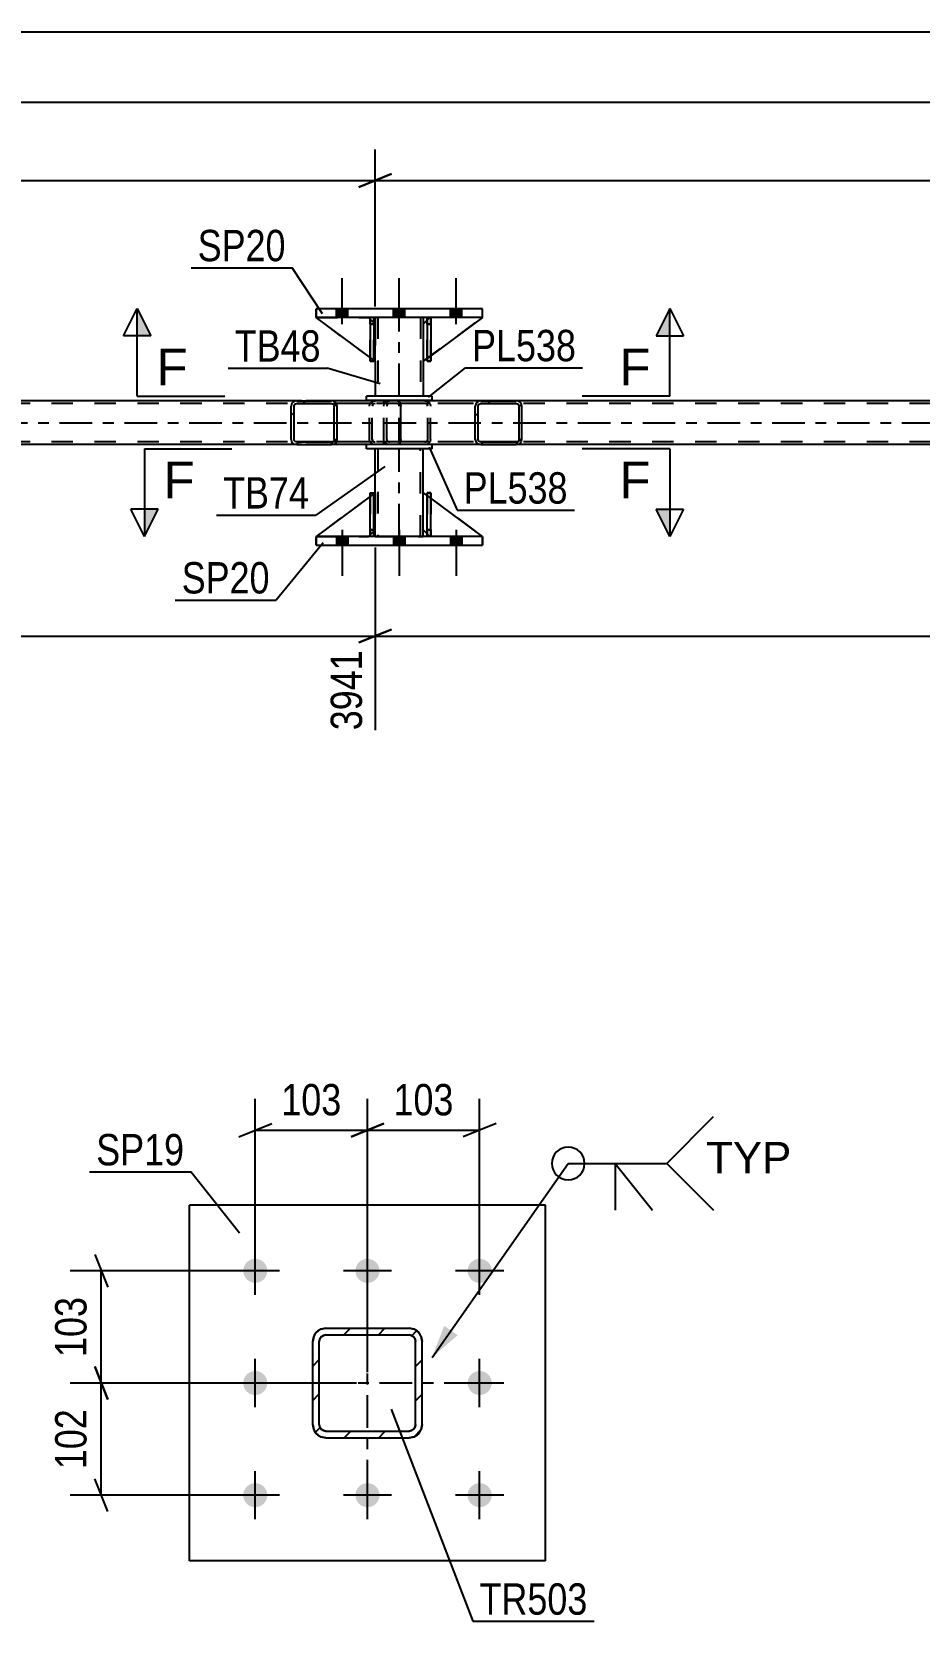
# Model space of a CAD drawing. Header units: millimetres. Extents: x -121 to 720, y -428 to 166.
# Drawn here: x 38.3 to 119.4, y -314.4 to -169.1 of the extents above; entities that cross this region are included whole.
import ezdxf

# ---------------------------------------------------------------- set-up
doc = ezdxf.new("R2010")
doc.units = ezdxf.units.MM
doc.linetypes.add('DXK_LINE_DOT2', pattern=[3.9198, 1.9599, -1.9599])
doc.linetypes.add('DXK_LINE_DOT3', pattern=[5.9187, 2.979, -0.9799, 0.9799, -0.9799])
doc.styles.add('Arial', font='ARIAL.TTF', dxfattribs={"height": 0.2})
doc.styles.add('Arial Narrow', font='ARIALN.TTF', dxfattribs={"height": 0.2})

# ---------------------------------------------------------------- blocks, each defined once
blk = doc.blocks.new('Part-318895430-5704 - 5565')
at = {"color": 7, "linetype": 'DXK_LINE_DOT2'}
for p, q in [((74.69, -195.24), (74.09, -195.84)), ((74.09, -199.24), (79.49, -195.24)), ((74.09, -195.84), (74.09, -199.24)), ((79.49, -195.24), (74.69, -195.24))]:
    blk.add_line(p, q, dxfattribs=at)
blk = doc.blocks.new('Part-318895430-5707 - 5565')
at = {"color": 2, "linetype": 'Continuous'}
for p, q in [((74.45, -215.26), (74.45, -211.26)), ((74.45, -211.26), (74.77, -211.26)), ((74.77, -215.26), (74.77, -211.26)), ((74.45, -215.26), (74.45, -215.26)), ((74.77, -215.26), (74.45, -215.26))]:
    blk.add_line(p, q, dxfattribs=at)
at = {"color": 7, "linetype": 'DXK_LINE_DOT2'}
for p, q in [((74.45, -211.26), (74.45, -214.66)), ((74.77, -214.66), (74.77, -211.26)), ((74.45, -214.66), (74.45, -215.26)), ((74.45, -214.66), (74.77, -214.66)), ((74.77, -215.26), (74.77, -214.66)), ((74.77, -215.26), (74.77, -215.26))]:
    blk.add_line(p, q, dxfattribs=at)
blk = doc.blocks.new('Part-318895430-5708 - 5565')
at = {"color": 2, "linetype": 'Continuous'}
for p, q in [((69.25, -215.26), (69.25, -211.26)), ((69.25, -211.26), (69.57, -211.26)), ((69.57, -215.26), (69.57, -211.26)), ((69.25, -215.26), (69.25, -215.26)), ((69.57, -215.26), (69.25, -215.26))]:
    blk.add_line(p, q, dxfattribs=at)
at = {"color": 7, "linetype": 'DXK_LINE_DOT2'}
for p, q in [((69.25, -211.26), (69.25, -214.66)), ((69.57, -214.66), (69.57, -211.26)), ((69.25, -214.66), (69.25, -215.26)), ((69.25, -214.66), (69.57, -214.66)), ((69.57, -215.26), (69.57, -214.66)), ((69.57, -215.26), (69.57, -215.26))]:
    blk.add_line(p, q, dxfattribs=at)
blk = doc.blocks.new('Part-318895430-5709 - 5565')
at = {"color": 2, "linetype": 'Continuous'}
for p, q in [((69.25, -211.59), (64.29, -215.26)), ((69.69, -211.26), (69.57, -211.35)), ((69.69, -214.66), (69.69, -211.26)), ((69.69, -214.66), (69.57, -214.79)), ((69.69, -214.66), (69.69, -214.66)), ((69.25, -215.11), (69.09, -215.26))]:
    blk.add_line(p, q, dxfattribs=at)
at = {"color": 7, "linetype": 'DXK_LINE_DOT2'}
for p, q in [((69.57, -211.35), (69.25, -211.59)), ((69.69, -214.66), (69.69, -211.26)), ((69.69, -214.66), (69.09, -215.26)), ((69.57, -214.79), (69.25, -215.11)), ((64.29, -215.26), (69.09, -215.26))]:
    blk.add_line(p, q, dxfattribs=at)
blk = doc.blocks.new('Part-318895430-5645 - 5565')
at = {"color": 7, "linetype": 'DXK_LINE_DOT2'}
for p, q in [((74.45, -195.84), (74.45, -195.24)), ((74.45, -195.24), (74.45, -195.24)), ((74.45, -195.24), (74.45, -199.24)), ((74.77, -195.24), (74.45, -195.24)), ((74.45, -199.24), (74.45, -195.84)), ((74.45, -195.84), (74.77, -195.84)), ((74.77, -195.84), (74.77, -195.24)), ((74.77, -199.24), (74.77, -195.24)), ((74.77, -195.84), (74.77, -199.24)), ((74.45, -199.24), (74.77, -199.24))]:
    blk.add_line(p, q, dxfattribs=at)
blk = doc.blocks.new('Part-318895430-5714 - 5565')
at = {"linetype": 'Continuous'}
h = blk.add_hatch(dxfattribs=at)
h.set_pattern_fill('', scale=0.7, style=0, pattern_type=0)
h.set_pattern_definition([(45, (83.0594, -203.1576), (-1.57154, 1.57154), [])])
h.paths.add_polyline_path([(83.1, -203.34), (83.06, -203.16), (82.95, -203), (82.78, -202.9), (82.59, -202.86), (79.35, -202.86), (79.16, -202.9), (78.99, -203), (78.88, -203.16), (78.84, -203.34), (78.84, -206.38), (78.88, -206.57), (78.99, -206.72), (79.16, -206.82), (79.35, -206.86), (82.59, -206.86), (82.78, -206.82), (82.95, -206.72), (83.06, -206.57), (83.1, -206.38)])
h.paths.add_polyline_path([(82.82, -206.47), (82.77, -206.55), (82.69, -206.6), (82.59, -206.62), (79.35, -206.62), (79.25, -206.6), (79.17, -206.55), (79.12, -206.47), (79.1, -206.38), (79.1, -203.34), (79.12, -203.25), (79.17, -203.17), (79.25, -203.12), (79.35, -203.1), (82.59, -203.1), (82.69, -203.12), (82.77, -203.17), (82.82, -203.25), (82.84, -203.34), (82.84, -206.38)])
at = {"color": 7, "linetype": 'DXK_LINE_DOT2'}
for p, q in [((70.49, -203.34), (70.53, -203.16)), ((70.77, -203.25), (70.75, -203.34)), ((70.82, -203.17), (70.77, -203.25)), ((70.81, -202.9), (71, -202.86)), ((70.91, -203.12), (70.82, -203.17)), ((71, -203.1), (70.91, -203.12)), ((71.77, -202.86), (71, -202.86)), ((82.59, -203.1), (71, -203.1)), ((74.24, -202.86), (74.43, -202.9)), ((74.34, -203.12), (74.24, -203.1)), ((74.42, -203.17), (74.34, -203.12)), ((74.47, -203.25), (74.42, -203.17)), ((74.49, -203.34), (74.47, -203.25)), ((74.71, -203.16), (74.75, -203.34)), ((82.59, -202.86), (79.35, -202.86)), ((70.49, -206.38), (70.49, -203.34)), ((70.75, -206.38), (70.75, -203.34)), ((74.49, -206.38), (74.49, -203.34)), ((74.75, -206.38), (74.75, -203.34)), ((70.53, -206.57), (70.49, -206.38)), ((70.75, -206.38), (70.77, -206.47)), ((70.77, -206.47), (70.82, -206.55)), ((71, -206.86), (70.81, -206.82)), ((70.82, -206.55), (70.91, -206.6)), ((70.91, -206.6), (71, -206.62)), ((82.59, -206.62), (71, -206.62)), ((71.77, -206.86), (71, -206.86)), ((74.24, -206.62), (74.34, -206.6)), ((74.43, -206.82), (74.24, -206.86)), ((74.34, -206.6), (74.42, -206.55)), ((74.42, -206.55), (74.47, -206.47)), ((74.47, -206.47), (74.49, -206.38)), ((74.75, -206.38), (74.71, -206.57)), ((79.35, -206.86), (82.59, -206.86))]:
    blk.add_line(p, q, dxfattribs=at)
at = {"color": 2, "linetype": 'Continuous'}
for p, q in [((79.35, -202.86), (71.77, -202.86)), ((78.88, -203.16), (78.84, -203.34)), ((79.1, -203.34), (79.12, -203.25)), ((79.12, -203.25), (79.17, -203.17)), ((79.35, -202.86), (79.16, -202.9)), ((79.17, -203.17), (79.25, -203.12)), ((79.25, -203.12), (79.35, -203.1)), ((79.35, -202.86), (82.59, -202.86)), ((79.35, -203.1), (82.59, -203.1)), ((82.78, -202.9), (82.59, -202.86)), ((82.59, -203.1), (82.69, -203.12)), ((82.69, -203.12), (82.77, -203.17)), ((82.77, -203.17), (82.82, -203.25)), ((82.82, -203.25), (82.84, -203.34)), ((83.1, -203.34), (83.06, -203.16)), ((78.84, -206.38), (78.84, -203.34)), ((79.1, -206.38), (79.1, -203.34)), ((82.84, -206.38), (82.84, -203.34)), ((83.1, -206.38), (83.1, -203.34)), ((79.35, -206.86), (71.77, -206.86)), ((78.84, -206.38), (78.88, -206.57)), ((79.12, -206.47), (79.1, -206.38)), ((79.17, -206.55), (79.12, -206.47)), ((79.16, -206.82), (79.35, -206.86)), ((79.25, -206.6), (79.17, -206.55)), ((79.35, -206.62), (79.25, -206.6)), ((79.35, -206.62), (82.59, -206.62)), ((79.35, -206.86), (82.59, -206.86)), ((82.69, -206.6), (82.59, -206.62)), ((82.59, -206.86), (82.78, -206.82)), ((82.77, -206.55), (82.69, -206.6)), ((82.82, -206.47), (82.77, -206.55)), ((82.84, -206.38), (82.82, -206.47)), ((83.06, -206.57), (83.1, -206.38))]:
    blk.add_line(p, q, dxfattribs=at)
at = {"color": 7, "linetype": 'DXK_LINE_DOT2'}
for centre, start, end in [((70.98, -203.36), 110.7583, 155.68), ((74.26, -203.36), 24.32, 69.2417), ((70.98, -206.36), 204.32, 249.2417), ((74.26, -206.36), 290.7583, 335.68)]:
    blk.add_arc(centre, 0.496, start, end, dxfattribs=at)
at = {"color": 2, "linetype": 'Continuous'}
for centre, start, end in [((79.33, -203.36), 110.7583, 155.68), ((82.61, -203.36), 24.32, 69.2417), ((79.33, -206.36), 204.32, 249.2417), ((82.61, -206.36), 290.7583, 335.68)]:
    blk.add_arc(centre, 0.496, start, end, dxfattribs=at)
blk = doc.blocks.new('Part-318895430-5655 - 5565')
at = {"color": 2, "linetype": 'Continuous'}
for p, q in [((69.69, -211.26), (69.69, -207.26)), ((74.09, -211.26), (74.09, -207.26)), ((69.69, -215.26), (69.69, -214.66)), ((74.09, -215.26), (74.09, -214.66))]:
    blk.add_line(p, q, dxfattribs=at)
at = {"color": 7, "linetype": 'DXK_LINE_DOT2'}
for p, q in [((74.09, -207.26), (69.69, -207.26)), ((69.93, -207.26), (69.93, -215.26)), ((73.85, -215.26), (73.85, -207.26)), ((69.69, -214.66), (69.69, -211.26)), ((74.09, -214.66), (74.09, -211.26)), ((69.69, -215.26), (74.09, -215.26))]:
    blk.add_line(p, q, dxfattribs=at)
at = {"color": 7, "linetype": 'DXK_LINE_DOT3'}
blk.add_line((71.89, -215.26), (71.89, -207.26), dxfattribs=at)
blk = doc.blocks.new('Part-318895430-5724 - 5565')
at = {"color": 2, "linetype": 'Continuous'}
for p, q in [((69.25, -198.91), (64.29, -195.24)), ((69.25, -195.39), (69.09, -195.24)), ((69.69, -195.84), (69.57, -195.71)), ((69.69, -195.84), (69.69, -195.84)), ((69.69, -199.24), (69.69, -195.84)), ((69.57, -199.15), (69.69, -199.24)), ((69.69, -199.24), (69.69, -199.24))]:
    blk.add_line(p, q, dxfattribs=at)
at = {"color": 7, "linetype": 'DXK_LINE_DOT2'}
for p, q in [((69.09, -195.24), (64.29, -195.24)), ((69.09, -195.24), (69.69, -195.84)), ((69.57, -195.71), (69.25, -195.39)), ((69.69, -195.84), (69.69, -199.24)), ((69.57, -199.15), (69.25, -198.91))]:
    blk.add_line(p, q, dxfattribs=at)
blk = doc.blocks.new('Part-318895430-5660 - 5565')
at = {"color": 2, "linetype": 'Continuous'}
for p, q in [((68.89, -207.26), (68.89, -206.86)), ((74.89, -207.26), (68.89, -207.26)), ((74.89, -207.26), (74.89, -206.86))]:
    blk.add_line(p, q, dxfattribs=at)
at = {"color": 7, "linetype": 'DXK_LINE_DOT2'}
blk.add_line((74.89, -206.86), (68.89, -206.86), dxfattribs=at)
blk = doc.blocks.new('Part-318895430-5725 - 5565')
at = {"color": 7, "linetype": 'DXK_LINE_DOT2'}
for p, q in [((69.69, -199.24), (64.29, -195.24)), ((64.29, -195.24), (69.09, -195.24)), ((69.09, -195.24), (69.69, -195.84)), ((69.69, -195.84), (69.09, -195.24)), ((69.69, -195.84), (69.69, -199.24)), ((69.69, -195.84), (69.69, -195.84)), ((69.69, -195.84), (69.69, -199.24))]:
    blk.add_line(p, q, dxfattribs=at)
blk = doc.blocks.new('Part-318895430-5665 - 5565')
at = {"color": 2, "linetype": 'Continuous'}
for p, q in [((74.89, -202.44), (68.89, -202.44)), ((68.89, -202.84), (68.89, -202.44)), ((74.89, -202.84), (68.89, -202.84)), ((74.89, -202.84), (74.89, -202.44))]:
    blk.add_line(p, q, dxfattribs=at)
blk = doc.blocks.new('Part-318895430-5670 - 5565')
at = {"color": 2, "linetype": 'Continuous'}
for p, q in [((69.69, -195.24), (69.69, -195.84)), ((74.09, -195.24), (74.09, -195.84)), ((69.69, -199.24), (69.69, -202.44)), ((74.09, -199.24), (74.09, -202.44))]:
    blk.add_line(p, q, dxfattribs=at)
at = {"color": 7, "linetype": 'DXK_LINE_DOT2'}
for p, q in [((74.09, -195.24), (69.69, -195.24)), ((69.69, -195.84), (69.69, -199.24)), ((69.93, -195.24), (69.93, -202.44)), ((73.85, -195.24), (73.85, -202.44)), ((74.09, -195.84), (74.09, -199.24)), ((74.09, -202.44), (69.69, -202.44))]:
    blk.add_line(p, q, dxfattribs=at)
at = {"color": 7, "linetype": 'DXK_LINE_DOT3'}
blk.add_line((71.89, -202.44), (71.89, -195.24), dxfattribs=at)
blk = doc.blocks.new('Part-318895430-5675 - 5565')
at = {"color": 2, "linetype": 'Continuous'}
for p, q in [((79.49, -194.44), (64.29, -194.44)), ((64.29, -195.24), (64.29, -194.44)), ((79.49, -195.24), (79.49, -194.44)), ((79.49, -195.24), (64.29, -195.24))]:
    blk.add_line(p, q, dxfattribs=at)
at = {"color": 7, "linetype": 'DXK_LINE_DOT2'}
for p, q in [((64.29, -194.44), (64.29, -195.24)), ((79.49, -195.24), (79.49, -194.44))]:
    blk.add_line(p, q, dxfattribs=at)
blk = doc.blocks.new('Part-318895430-5686 - 5565')
at = {"color": 7, "linetype": 'DXK_LINE_DOT2'}
for p, q in [((69.69, -211.26), (64.29, -215.26)), ((69.69, -214.66), (69.69, -211.26)), ((69.69, -211.26), (69.69, -214.66)), ((69.09, -215.26), (69.69, -214.66)), ((69.69, -214.66), (69.09, -215.26)), ((69.69, -214.66), (69.69, -214.66)), ((64.29, -215.26), (69.09, -215.26))]:
    blk.add_line(p, q, dxfattribs=at)
blk = doc.blocks.new('Part-318895430-5687 - 5565')
at = {"color": 2, "linetype": 'Continuous'}
for p, q in [((74.09, -214.66), (74.09, -211.26)), ((74.45, -211.52), (74.09, -211.26)), ((79.49, -215.26), (74.77, -211.76)), ((74.45, -215.02), (74.09, -214.66))]:
    blk.add_line(p, q, dxfattribs=at)
at = {"color": 7, "linetype": 'DXK_LINE_DOT2'}
for p, q in [((74.77, -211.76), (74.45, -211.52)), ((74.69, -215.26), (74.45, -215.02)), ((79.49, -215.26), (74.69, -215.26)), ((79.49, -215.26), (79.49, -215.26)), ((79.49, -215.26), (79.49, -215.26))]:
    blk.add_line(p, q, dxfattribs=at)
blk = doc.blocks.new('Part-318895430-5688 - 5565')
at = {"color": 7, "linetype": 'DXK_LINE_DOT2'}
for p, q in [((74.09, -214.66), (74.09, -211.26)), ((74.09, -211.26), (79.49, -215.26)), ((74.69, -215.26), (74.09, -214.66)), ((79.49, -215.26), (74.69, -215.26))]:
    blk.add_line(p, q, dxfattribs=at)
blk = doc.blocks.new('Part-318895430-5693 - 5565')
at = {"color": 2, "linetype": 'Continuous'}
for p, q in [((64.29, -216.06), (64.29, -215.26)), ((79.49, -215.26), (64.29, -215.26)), ((64.29, -216.06), (79.49, -216.06)), ((79.49, -216.06), (79.49, -215.26))]:
    blk.add_line(p, q, dxfattribs=at)
at = {"color": 7, "linetype": 'DXK_LINE_DOT2'}
for p, q in [((64.29, -215.26), (64.29, -216.06)), ((79.49, -215.26), (79.49, -216.06))]:
    blk.add_line(p, q, dxfattribs=at)
blk = doc.blocks.new('Part-318895430-5705 - 5565')
at = {"color": 7, "linetype": 'DXK_LINE_DOT2'}
for p, q in [((74.77, -211.26), (74.45, -211.26)), ((74.45, -214.66), (74.45, -211.26)), ((74.45, -211.26), (74.45, -215.26)), ((74.77, -211.26), (74.77, -214.66)), ((74.77, -215.26), (74.77, -211.26)), ((74.77, -214.66), (74.45, -214.66)), ((74.45, -215.26), (74.45, -214.66)), ((74.77, -214.66), (74.77, -215.26)), ((74.77, -215.26), (74.45, -215.26)), ((74.77, -215.26), (74.77, -215.26))]:
    blk.add_line(p, q, dxfattribs=at)
blk = doc.blocks.new('Part-318895430-5706 - 5565')
at = {"color": 7, "linetype": 'DXK_LINE_DOT2'}
for p, q in [((69.25, -211.26), (69.57, -211.26)), ((69.25, -214.66), (69.25, -211.26)), ((69.25, -211.26), (69.25, -215.26)), ((69.57, -211.26), (69.57, -214.66)), ((69.57, -215.26), (69.57, -211.36)), ((69.57, -214.66), (69.25, -214.66)), ((69.25, -215.26), (69.25, -214.66)), ((69.57, -214.66), (69.57, -215.26)), ((69.57, -215.26), (69.25, -215.26)), ((69.57, -215.26), (69.57, -215.26))]:
    blk.add_line(p, q, dxfattribs=at)
blk = doc.blocks.new('Part-318895430-5716 - 5565')
at = {"linetype": 'Continuous'}
h = blk.add_hatch(dxfattribs=at)
h.set_pattern_fill('', scale=0.7, style=0, pattern_type=0)
h.set_pattern_definition([(45, (66.1752, -203.1576), (-1.57154, 1.57154), [])])
h.paths.add_polyline_path([(66.21, -203.34), (66.18, -203.16), (66.07, -203), (65.9, -202.9), (65.71, -202.86), (62.53, -202.86), (62.33, -202.9), (62.17, -203), (62.06, -203.16), (62.02, -203.34), (62.02, -206.38), (62.06, -206.57), (62.17, -206.72), (62.33, -206.82), (62.53, -206.86), (65.71, -206.86), (65.9, -206.82), (66.07, -206.72), (66.18, -206.57), (66.21, -206.38)])
h.paths.add_polyline_path([(65.94, -206.47), (65.89, -206.55), (65.81, -206.6), (65.71, -206.62), (62.53, -206.62), (62.43, -206.6), (62.35, -206.55), (62.29, -206.47), (62.28, -206.38), (62.28, -203.34), (62.29, -203.25), (62.35, -203.17), (62.43, -203.12), (62.53, -203.1), (65.71, -203.1), (65.81, -203.12), (65.89, -203.17), (65.94, -203.25), (65.96, -203.34), (65.96, -206.38)])
at = {"color": 2, "linetype": 'Continuous'}
for p, q in [((62.06, -203.16), (62.02, -203.34)), ((62.28, -203.34), (62.29, -203.25)), ((62.29, -203.25), (62.35, -203.17)), ((62.53, -202.86), (62.33, -202.9)), ((62.35, -203.17), (62.43, -203.12)), ((62.43, -203.12), (62.53, -203.1)), ((62.53, -202.86), (65.71, -202.86)), ((62.53, -203.1), (65.71, -203.1)), ((71.77, -202.86), (65.71, -202.86)), ((65.9, -202.9), (65.71, -202.86)), ((65.71, -203.1), (65.81, -203.12)), ((65.81, -203.12), (65.89, -203.17)), ((65.89, -203.17), (65.94, -203.25)), ((65.94, -203.25), (65.96, -203.34)), ((66.21, -203.34), (66.18, -203.16)), ((71.77, -202.86), (71.87, -202.9)), ((71.87, -202.9), (71.96, -203)), ((71.96, -203), (72.02, -203.16)), ((72.02, -203.16), (72.04, -203.34)), ((62.02, -206.38), (62.02, -203.34)), ((62.28, -206.38), (62.28, -203.34)), ((65.96, -206.38), (65.96, -203.34)), ((66.21, -206.38), (66.21, -203.34)), ((72.04, -206.38), (72.04, -203.34)), ((62.02, -206.38), (62.06, -206.57)), ((62.29, -206.47), (62.28, -206.38)), ((62.35, -206.55), (62.29, -206.47)), ((62.33, -206.82), (62.53, -206.86)), ((62.43, -206.6), (62.35, -206.55)), ((62.53, -206.62), (62.43, -206.6)), ((62.53, -206.62), (65.71, -206.62)), ((62.53, -206.86), (65.71, -206.86)), ((65.81, -206.6), (65.71, -206.62)), ((65.71, -206.86), (65.9, -206.82)), ((71.77, -206.86), (65.71, -206.86)), ((65.89, -206.55), (65.81, -206.6)), ((65.94, -206.47), (65.89, -206.55)), ((65.96, -206.38), (65.94, -206.47)), ((66.18, -206.57), (66.21, -206.38)), ((71.87, -206.82), (71.77, -206.86)), ((71.96, -206.72), (71.87, -206.82)), ((72.02, -206.57), (71.96, -206.72)), ((72.04, -206.38), (72.02, -206.57))]:
    blk.add_line(p, q, dxfattribs=at)
at = {"color": 7, "linetype": 'DXK_LINE_DOT2'}
for p, q in [((65.71, -202.86), (62.53, -202.86)), ((71.77, -203.1), (62.53, -203.1)), ((69.17, -203.34), (69.21, -203.16)), ((69.44, -203.25), (69.43, -203.34)), ((69.5, -203.17), (69.44, -203.25)), ((69.48, -202.9), (69.68, -202.86)), ((69.58, -203.12), (69.5, -203.17)), ((69.68, -203.1), (69.58, -203.12)), ((70.49, -203.1), (70.49, -202.86)), ((71.82, -203.12), (71.77, -203.1)), ((71.86, -203.17), (71.82, -203.12)), ((71.89, -203.25), (71.86, -203.17)), ((71.9, -203.34), (71.89, -203.25)), ((69.17, -206.38), (69.17, -203.34)), ((69.43, -206.38), (69.43, -203.34)), ((71.9, -206.38), (71.9, -203.34)), ((71.77, -206.62), (62.53, -206.62)), ((65.71, -206.86), (62.53, -206.86)), ((69.21, -206.57), (69.17, -206.38)), ((69.43, -206.38), (69.44, -206.47)), ((69.44, -206.47), (69.5, -206.55)), ((69.68, -206.86), (69.48, -206.82)), ((69.5, -206.55), (69.52, -206.57)), ((69.52, -206.57), (69.58, -206.6)), ((69.58, -206.6), (69.68, -206.62)), ((70.49, -206.86), (70.49, -206.62)), ((71.77, -206.62), (71.82, -206.6)), ((71.82, -206.6), (71.86, -206.55)), ((71.86, -206.55), (71.89, -206.47)), ((71.89, -206.47), (71.9, -206.38))]:
    blk.add_line(p, q, dxfattribs=at)
at = {"color": 2, "linetype": 'Continuous'}
for centre, start, end in [((62.51, -203.36), 111.1941, 156.1506), ((65.73, -203.36), 23.8494, 68.8059), ((62.51, -206.37), 203.8494, 248.8059), ((65.73, -206.37), 291.1941, 336.1506)]:
    blk.add_arc(centre, 0.492, start, end, dxfattribs=at)
at = {"color": 7, "linetype": 'DXK_LINE_DOT2'}
for centre, start, end in [((69.66, -203.36), 111.1941, 156.1506), ((69.66, -206.37), 203.8494, 248.8059)]:
    blk.add_arc(centre, 0.492, start, end, dxfattribs=at)
blk = doc.blocks.new('Part-318895430-5726 - 5565')
at = {"color": 2, "linetype": 'Continuous'}
for p, q in [((74.45, -195.49), (74.09, -195.84)), ((74.09, -195.84), (74.09, -199.24)), ((79.49, -195.24), (74.77, -198.74)), ((74.45, -198.98), (74.09, -199.24))]:
    blk.add_line(p, q, dxfattribs=at)
at = {"color": 7, "linetype": 'DXK_LINE_DOT2'}
for p, q in [((74.69, -195.24), (74.45, -195.49)), ((79.49, -195.24), (74.69, -195.24)), ((74.77, -198.74), (74.45, -198.98))]:
    blk.add_line(p, q, dxfattribs=at)
blk = doc.blocks.new('Part-318895430-5753 - 5565')
at = {"color": 7, "linetype": 'DXK_LINE_DOT2'}
for p, q in [((559.5, -203.1), (-24.24, -203.1)), ((508.26, -202.86), (62.53, -202.86)), ((82.59, -202.86), (62.53, -202.86)), ((559.5, -206.62), (-24.24, -206.62)), ((508.26, -206.86), (-14.13, -206.86)), ((82.59, -206.86), (62.53, -206.86))]:
    blk.add_line(p, q, dxfattribs=at)
at = {"color": 2, "linetype": 'Continuous'}
for p, q in [((62.53, -202.86), (-2.55, -202.86)), ((147.66, -202.86), (82.59, -202.86)), ((62.53, -206.86), (-2.55, -206.86)), ((147.66, -206.86), (82.59, -206.86))]:
    blk.add_line(p, q, dxfattribs=at)
at = {"color": 7, "linetype": 'DXK_LINE_DOT3'}
blk.add_line((-24.24, -204.86), (559.5, -204.86), dxfattribs=at)
blk = doc.blocks.new('Part-318895430-5774 - 5565')
at = {"color": 7, "linetype": 'DXK_LINE_DOT2'}
for p, q in [((69.25, -195.84), (69.25, -195.24)), ((69.25, -195.24), (69.25, -195.24)), ((69.25, -195.24), (69.25, -199.24)), ((69.57, -195.24), (69.25, -195.24)), ((69.25, -199.24), (69.25, -195.84)), ((69.25, -195.84), (69.57, -195.84)), ((69.57, -195.84), (69.57, -195.24)), ((69.57, -199.24), (69.57, -195.24)), ((69.57, -195.84), (69.57, -199.24)), ((69.25, -199.24), (69.57, -199.24))]:
    blk.add_line(p, q, dxfattribs=at)
blk = doc.blocks.new('Part-318895430-5775 - 5565')
at = {"color": 2, "linetype": 'Continuous'}
for p, q in [((74.77, -195.24), (74.45, -195.24)), ((74.45, -195.24), (74.45, -199.24)), ((74.77, -195.24), (74.77, -195.24)), ((74.77, -195.24), (74.77, -199.24)), ((74.77, -199.24), (74.45, -199.24))]:
    blk.add_line(p, q, dxfattribs=at)
at = {"color": 7, "linetype": 'DXK_LINE_DOT2'}
for p, q in [((74.45, -195.84), (74.45, -195.24)), ((74.77, -195.84), (74.45, -195.84)), ((74.45, -195.84), (74.45, -199.24)), ((74.77, -195.84), (74.77, -195.24)), ((74.77, -195.24), (74.77, -195.24)), ((74.77, -199.24), (74.77, -195.84))]:
    blk.add_line(p, q, dxfattribs=at)
blk = doc.blocks.new('Part-318895430-5776 - 5565')
at = {"color": 2, "linetype": 'Continuous'}
for p, q in [((69.57, -195.24), (69.25, -195.24)), ((69.25, -195.24), (69.25, -199.24)), ((69.57, -195.24), (69.57, -195.24)), ((69.57, -195.24), (69.57, -199.24)), ((69.57, -199.24), (69.25, -199.24))]:
    blk.add_line(p, q, dxfattribs=at)
at = {"color": 7, "linetype": 'DXK_LINE_DOT2'}
for p, q in [((69.25, -195.84), (69.25, -195.24)), ((69.57, -195.84), (69.25, -195.84)), ((69.25, -195.84), (69.25, -199.24)), ((69.57, -195.84), (69.57, -195.24)), ((69.57, -195.24), (69.57, -195.24)), ((69.57, -199.24), (69.57, -195.84))]:
    blk.add_line(p, q, dxfattribs=at)
blk = doc.blocks.new('Bolt-318895430-5836 - 5565')
at = {"linetype": 'Continuous'}
for points in [[(67.21, -215.26), (66.17, -215.26), (66.17, -216.06), (67.21, -216.06)], [(67.21, -215.26), (66.17, -215.26), (66.17, -216.06), (67.21, -216.06)], [(67.21, -215.26), (66.17, -215.26), (66.17, -216.06), (67.21, -216.06)], [(72.41, -215.26), (71.37, -215.26), (71.37, -216.06), (72.41, -216.06)], [(72.41, -215.26), (71.37, -215.26), (71.37, -216.06), (72.41, -216.06)], [(77.61, -215.26), (76.57, -215.26), (76.57, -216.06), (77.61, -216.06)], [(77.61, -215.26), (76.57, -215.26), (76.57, -216.06), (77.61, -216.06)], [(77.61, -215.26), (76.57, -215.26), (76.57, -216.06), (77.61, -216.06)]]:
    blk.add_hatch(color=1, dxfattribs=at).paths.add_polyline_path(points)
at = {"color": 1, "linetype": 'Continuous'}
for p, q in [((66.69, -214.66), (66.69, -218.86)), ((66.69, -214.66), (66.69, -218.86)), ((66.69, -214.66), (66.69, -218.86)), ((71.89, -214.66), (71.89, -218.86)), ((71.89, -214.66), (71.89, -218.86)), ((77.09, -214.66), (77.09, -218.86)), ((77.09, -214.66), (77.09, -218.86)), ((77.09, -214.66), (77.09, -218.86)), ((66.17, -215.26), (66.17, -216.06)), ((66.17, -215.26), (66.17, -216.06)), ((66.17, -215.26), (66.17, -216.06)), ((67.21, -215.26), (67.21, -216.06)), ((67.21, -215.26), (67.21, -216.06)), ((67.21, -215.26), (67.21, -216.06)), ((71.37, -215.26), (71.37, -216.06)), ((71.37, -215.26), (71.37, -216.06)), ((72.41, -215.26), (72.41, -216.06)), ((72.41, -215.26), (72.41, -216.06)), ((76.57, -215.26), (76.57, -216.06)), ((76.57, -215.26), (76.57, -216.06)), ((76.57, -215.26), (76.57, -216.06)), ((77.61, -215.26), (77.61, -216.06)), ((77.61, -215.26), (77.61, -216.06)), ((77.61, -215.26), (77.61, -216.06))]:
    blk.add_line(p, q, dxfattribs=at)
blk = doc.blocks.new('Bolt-318895430-5837 - 5565')
at = {"linetype": 'Continuous'}
for points in [[(66.17, -195.24), (67.21, -195.24), (67.21, -194.44), (66.17, -194.44)], [(66.17, -195.24), (67.21, -195.24), (67.21, -194.44), (66.17, -194.44)], [(66.17, -195.24), (67.21, -195.24), (67.21, -194.44), (66.17, -194.44)], [(71.37, -195.24), (72.41, -195.24), (72.41, -194.44), (71.37, -194.44)], [(71.37, -195.24), (72.41, -195.24), (72.41, -194.44), (71.37, -194.44)], [(76.57, -195.24), (77.61, -195.24), (77.61, -194.44), (76.57, -194.44)], [(76.57, -195.24), (77.61, -195.24), (77.61, -194.44), (76.57, -194.44)], [(76.57, -195.24), (77.61, -195.24), (77.61, -194.44), (76.57, -194.44)]]:
    blk.add_hatch(color=1, dxfattribs=at).paths.add_polyline_path(points)
at = {"color": 1, "linetype": 'Continuous'}
for p, q in [((66.69, -195.84), (66.69, -191.64)), ((66.69, -195.84), (66.69, -191.64)), ((66.69, -195.84), (66.69, -191.64)), ((71.89, -195.84), (71.89, -191.64)), ((71.89, -195.84), (71.89, -191.64)), ((77.09, -195.84), (77.09, -191.64)), ((77.09, -195.84), (77.09, -191.64)), ((77.09, -195.84), (77.09, -191.64)), ((66.17, -195.24), (66.17, -194.44)), ((66.17, -195.24), (66.17, -194.44)), ((66.17, -195.24), (66.17, -194.44)), ((67.21, -195.24), (67.21, -194.44)), ((67.21, -195.24), (67.21, -194.44)), ((67.21, -195.24), (67.21, -194.44)), ((71.37, -195.24), (71.37, -194.44)), ((71.37, -195.24), (71.37, -194.44)), ((72.41, -195.24), (72.41, -194.44)), ((72.41, -195.24), (72.41, -194.44)), ((76.57, -195.24), (76.57, -194.44)), ((76.57, -195.24), (76.57, -194.44)), ((76.57, -195.24), (76.57, -194.44)), ((77.61, -195.24), (77.61, -194.44)), ((77.61, -195.24), (77.61, -194.44)), ((77.61, -195.24), (77.61, -194.44))]:
    blk.add_line(p, q, dxfattribs=at)
blk = doc.blocks.new('Part-318895430-1719 - 1643')
at = {"color": 2, "linetype": 'Continuous'}
for p, q in [((85.24, -276.36), (52.74, -276.36)), ((52.74, -308.86), (52.74, -276.36)), ((85.24, -308.86), (85.24, -276.36)), ((85.24, -308.86), (52.74, -308.86))]:
    blk.add_line(p, q, dxfattribs=at)
blk = doc.blocks.new('Part-318895430-1794 - 1643')
at = {"linetype": 'Continuous'}
h = blk.add_hatch(dxfattribs=at)
h.set_pattern_fill('', scale=0.7, style=0, pattern_type=0)
h.set_pattern_definition([(45, (73.2497, -297.5192), (-1.57154, 1.57154), [])])
h.paths.add_polyline_path([(72.79, -297.61), (73.25, -297.52), (73.64, -297.26), (73.9, -296.87), (73.99, -296.41), (73.99, -288.81), (73.9, -288.35), (73.64, -287.96), (73.25, -287.7), (72.79, -287.61), (65.19, -287.61), (64.73, -287.7), (64.34, -287.96), (64.08, -288.35), (63.99, -288.81), (63.99, -296.41), (64.08, -296.87), (64.34, -297.26), (64.73, -297.52), (65.19, -297.61)])
h.paths.add_polyline_path([(65.19, -297.01), (64.96, -296.96), (64.77, -296.83), (64.64, -296.64), (64.59, -296.41), (64.59, -288.81), (64.64, -288.58), (64.77, -288.39), (64.96, -288.26), (65.19, -288.21), (72.79, -288.21), (73.02, -288.26), (73.21, -288.39), (73.34, -288.58), (73.39, -288.81), (73.39, -296.41), (73.34, -296.64), (73.21, -296.83), (73.02, -296.96), (72.79, -297.01)])
at = {"color": 7, "linetype": 'DXK_LINE_DOT3'}
for p, q in [((68.99, -302.61), (68.99, -282.61)), ((78.99, -292.61), (58.99, -292.61))]:
    blk.add_line(p, q, dxfattribs=at)
at = {"color": 7, "linetype": 'DXK_LINE_DOT2'}
for p, q in [((63.99, -288.81), (64.08, -288.35)), ((63.99, -296.41), (63.99, -288.81)), ((64.64, -288.58), (64.59, -288.81)), ((64.59, -296.41), (64.59, -288.81)), ((64.77, -288.39), (64.64, -288.58)), ((64.73, -287.7), (65.19, -287.61)), ((64.96, -288.26), (64.77, -288.39)), ((65.19, -288.21), (64.96, -288.26)), ((65.19, -287.61), (72.79, -287.61)), ((65.19, -288.21), (72.79, -288.21)), ((72.79, -287.61), (73.25, -287.7)), ((73.02, -288.26), (72.79, -288.21)), ((73.21, -288.39), (73.02, -288.26)), ((73.34, -288.58), (73.21, -288.39)), ((73.39, -288.81), (73.34, -288.58)), ((73.39, -296.41), (73.39, -288.81)), ((73.9, -288.35), (73.99, -288.81)), ((73.99, -296.41), (73.99, -288.81)), ((64.08, -296.87), (63.99, -296.41)), ((64.59, -296.41), (64.64, -296.64)), ((64.64, -296.64), (64.77, -296.83)), ((65.19, -297.61), (64.73, -297.52)), ((64.77, -296.83), (64.96, -296.96)), ((64.96, -296.96), (65.19, -297.01)), ((65.19, -297.01), (72.79, -297.01)), ((65.19, -297.61), (72.79, -297.61)), ((72.79, -297.01), (73.02, -296.96)), ((73.25, -297.52), (72.79, -297.61)), ((73.02, -296.96), (73.21, -296.83)), ((73.21, -296.83), (73.34, -296.64)), ((73.34, -296.64), (73.39, -296.41)), ((73.99, -296.41), (73.9, -296.87))]:
    blk.add_line(p, q, dxfattribs=at)
at = {"color": 2, "linetype": 'Continuous'}
for p, q in [((64.08, -288.35), (63.99, -288.81)), ((63.99, -296.41), (63.99, -288.81)), ((64.59, -288.81), (64.64, -288.58)), ((64.59, -296.41), (64.59, -288.81)), ((64.64, -288.58), (64.77, -288.39)), ((65.19, -287.61), (64.73, -287.7)), ((64.77, -288.39), (64.96, -288.26)), ((64.96, -288.26), (65.19, -288.21)), ((65.19, -287.61), (72.79, -287.61)), ((65.19, -288.21), (72.79, -288.21)), ((73.25, -287.7), (72.79, -287.61)), ((72.79, -288.21), (73.02, -288.26)), ((73.02, -288.26), (73.21, -288.39)), ((73.21, -288.39), (73.34, -288.58)), ((73.34, -288.58), (73.39, -288.81)), ((73.39, -296.41), (73.39, -288.81)), ((73.99, -288.81), (73.9, -288.35)), ((73.99, -296.41), (73.99, -288.81)), ((63.99, -296.41), (64.08, -296.87)), ((64.64, -296.64), (64.59, -296.41)), ((64.77, -296.83), (64.64, -296.64)), ((64.73, -297.52), (65.19, -297.61)), ((64.96, -296.96), (64.77, -296.83)), ((65.19, -297.01), (64.96, -296.96)), ((65.19, -297.01), (72.79, -297.01)), ((65.19, -297.61), (72.79, -297.61)), ((73.02, -296.96), (72.79, -297.01)), ((72.79, -297.61), (73.25, -297.52)), ((73.21, -296.83), (73.02, -296.96)), ((73.34, -296.64), (73.21, -296.83)), ((73.39, -296.41), (73.34, -296.64)), ((73.9, -296.87), (73.99, -296.41))]:
    blk.add_line(p, q, dxfattribs=at)
at = {"color": 7, "linetype": 'DXK_LINE_DOT2'}
for centre, start, end in [((65.19, -288.81), 112.5, 157.5), ((72.79, -288.81), 22.5, 67.5), ((65.19, -296.41), 202.5, 247.5), ((72.79, -296.41), 292.5, 337.5)]:
    blk.add_arc(centre, 1.2, start, end, dxfattribs=at)
at = {"color": 2, "linetype": 'Continuous'}
for centre, start, end in [((65.19, -288.81), 112.5, 157.5), ((72.79, -288.81), 22.5, 67.5), ((65.19, -296.41), 202.5, 247.5), ((72.79, -296.41), 292.5, 337.5)]:
    blk.add_arc(centre, 1.2, start, end, dxfattribs=at)
blk = doc.blocks.new('Bolt-318895430-1777 - 1643')
at = {"linetype": 'Continuous'}
for points in [[(58.74, -283.46, -1), (58.74, -281.26, -1)], [(68.99, -283.46, -1), (68.99, -281.26, -1)], [(79.24, -283.46, -1), (79.24, -281.26, -1)], [(58.74, -293.71, -1), (58.74, -291.51, -1)], [(79.24, -293.71, -1), (79.24, -291.51, -1)], [(58.74, -303.96, -1), (58.74, -301.76, -1)], [(68.99, -303.96, -1), (68.99, -301.76, -1)], [(79.24, -303.96, -1), (79.24, -301.76, -1)]]:
    blk.add_hatch(color=1, dxfattribs=at).paths.add_polyline_path(points)
at = {"color": 1, "linetype": 'Continuous'}
for p, q in [((58.74, -284.56), (58.74, -280.16)), ((68.99, -284.56), (68.99, -280.16)), ((79.24, -284.56), (79.24, -280.16)), ((60.94, -282.36), (56.54, -282.36)), ((71.19, -282.36), (66.79, -282.36)), ((81.44, -282.36), (77.04, -282.36)), ((58.74, -294.81), (58.74, -290.41)), ((79.24, -294.81), (79.24, -290.41)), ((60.94, -292.61), (56.54, -292.61)), ((81.44, -292.61), (77.04, -292.61)), ((58.74, -305.06), (58.74, -300.66)), ((68.99, -305.06), (68.99, -300.66)), ((79.24, -305.06), (79.24, -300.66)), ((60.94, -302.86), (56.54, -302.86)), ((71.19, -302.86), (66.79, -302.86)), ((81.44, -302.86), (77.04, -302.86))]:
    blk.add_line(p, q, dxfattribs=at)
blk = doc.blocks.new('StraightDimension-318895430-5964 - 5565')
at = {"color": 7, "linetype": 'Continuous'}
blk.add_line((-34.46, -175.58), (559.5, -175.58), dxfattribs=at)
blk = doc.blocks.new('StraightDimension-318895430-5985 - 5565')
at = {"color": 7, "linetype": 'Continuous'}
for p, q in [((-34.46, -207.86), (-34.46, -227.48)), ((69.69, -216.26), (69.69, -232.96)), ((-32.96, -223.75), (-35.96, -224.95)), ((-34.46, -224.35), (69.69, -224.35)), ((68.19, -224.95), (71.19, -223.75))]:
    blk.add_line(p, q, dxfattribs=at)
at = {"color": 0}
blk.add_wipeout([(21.87, -223.6), (21.87, -219.4), (13.36, -219.4), (13.36, -223.6)], dxfattribs=at)
at = {"color": 3, "style": 'Arial Narrow'}
blk.add_text('3941', height=2.863, dxfattribs=at).set_placement((13.96, -223))
at = {"color": 0, "linetype": 'Continuous'}
for points in [[(-35.06, -225.05), (-39.26, -225.05), (-39.26, -228.08), (-35.06, -228.08)], [(69.09, -225.05), (64.89, -225.05), (64.89, -233.56), (69.09, -233.56)]]:
    blk.add_wipeout(points, dxfattribs=at)
at = {"color": 3, "linetype": 'Continuous', "style": 'Arial Narrow'}
for s, height, p in [('0', 2.86, (-35.66, -227.48)), ('3941', 2.863, (68.49, -232.96))]:
    blk.add_text(s, height=height, rotation=90.0002, dxfattribs=at).set_placement(p)
blk = doc.blocks.new('StraightDimension-318895430-6001 - 5565')
at = {"color": 7, "linetype": 'Continuous'}
for p, q in [((69.69, -216.26), (69.69, -232.96)), ((239.96, -216.26), (239.96, -232.96)), ((71.19, -223.75), (68.19, -224.95)), ((69.69, -224.35), (239.96, -224.35)), ((238.46, -224.95), (241.46, -223.75))]:
    blk.add_line(p, q, dxfattribs=at)
at = {"color": 0}
blk.add_wipeout([(159.08, -223.6), (159.08, -219.4), (150.57, -219.4), (150.57, -223.6)], dxfattribs=at)
at = {"color": 3, "style": 'Arial Narrow'}
blk.add_text('4257', height=2.863, dxfattribs=at).set_placement((151.17, -223))
at = {"color": 0, "linetype": 'Continuous'}
blk.add_wipeout([(239.36, -225.05), (235.16, -225.05), (235.16, -233.56), (239.36, -233.56)], dxfattribs=at)
at = {"color": 3, "linetype": 'Continuous', "style": 'Arial Narrow'}
blk.add_text('8198', height=2.863, rotation=90.0002, dxfattribs=at).set_placement((238.76, -232.96))
blk = doc.blocks.new('StraightDimension-318895430-6008 - 5565')
at = {"color": 7, "linetype": 'Continuous'}
blk.add_line((-35.1, -169.14), (560.14, -169.14), dxfattribs=at)
blk = doc.blocks.new('StraightDimension-318895430-6019 - 5565')
at = {"color": 7, "linetype": 'Continuous'}
for p, q in [((-34.46, -201.86), (-34.46, -179.88)), ((69.69, -194.24), (69.69, -179.88)), ((-32.96, -182.13), (-35.96, -183.33)), ((-34.46, -182.73), (69.69, -182.73)), ((68.19, -183.33), (71.19, -182.13))]:
    blk.add_line(p, q, dxfattribs=at)
at = {"color": 0}
blk.add_wipeout([(21.87, -181.98), (21.87, -177.78), (13.36, -177.78), (13.36, -181.98)], dxfattribs=at)
at = {"color": 3, "style": 'Arial Narrow'}
blk.add_text('3941', height=2.863, dxfattribs=at).set_placement((13.96, -181.38))
blk = doc.blocks.new('StraightDimension-318895430-6035 - 5565')
at = {"color": 7, "linetype": 'Continuous'}
for p, q in [((69.69, -194.24), (69.69, -179.88)), ((239.96, -194.24), (239.96, -179.88)), ((71.19, -182.13), (68.19, -183.33)), ((69.69, -182.73), (239.96, -182.73)), ((238.46, -183.33), (241.46, -182.13))]:
    blk.add_line(p, q, dxfattribs=at)
at = {"color": 0}
blk.add_wipeout([(159.08, -181.98), (159.08, -177.78), (150.57, -177.78), (150.57, -181.98)], dxfattribs=at)
at = {"color": 3, "style": 'Arial Narrow'}
blk.add_text('4257', height=2.863, dxfattribs=at).set_placement((151.17, -181.38))
blk = doc.blocks.new('StraightDimension-318895430-1857 - 1643')
at = {"color": 7, "linetype": 'Continuous'}
for p, q in [((44.07, -280.86), (45.27, -283.86)), ((57.74, -282.36), (41.82, -282.36)), ((44.67, -292.61), (44.67, -282.36)), ((45.27, -294.11), (44.07, -291.11)), ((67.99, -292.61), (41.82, -292.61))]:
    blk.add_line(p, q, dxfattribs=at)
at = {"color": 0}
blk.add_wipeout([(43.92, -284.14), (39.72, -284.14), (39.72, -290.83), (43.92, -290.83)], dxfattribs=at)
at = {"color": 3, "style": 'Arial Narrow'}
blk.add_text('103', height=2.863, rotation=90.0002, dxfattribs=at).set_placement((43.32, -290.23))
blk = doc.blocks.new('StraightDimension-318895430-1875 - 1643')
at = {"color": 7, "linetype": 'Continuous'}
for p, q in [((44.07, -291.11), (45.27, -294.11)), ((67.99, -292.61), (41.82, -292.61)), ((44.67, -302.86), (44.67, -292.61)), ((45.27, -304.36), (44.07, -301.36)), ((57.74, -302.86), (41.82, -302.86))]:
    blk.add_line(p, q, dxfattribs=at)
at = {"color": 0}
blk.add_wipeout([(43.92, -294.39), (39.72, -294.39), (39.72, -301.08), (43.92, -301.08)], dxfattribs=at)
at = {"color": 3, "style": 'Arial Narrow'}
blk.add_text('102', height=2.863, rotation=90.0002, dxfattribs=at).set_placement((43.32, -300.48))
blk = doc.blocks.new('StraightDimension-318895430-1891 - 1643')
at = {"color": 7, "linetype": 'Continuous'}
for p, q in [((58.74, -281.36), (58.74, -266.65)), ((68.99, -291.61), (68.99, -266.65)), ((57.24, -270.1), (60.24, -268.9)), ((58.74, -269.5), (68.99, -269.5)), ((70.49, -268.9), (67.49, -270.1))]:
    blk.add_line(p, q, dxfattribs=at)
at = {"color": 0}
blk.add_wipeout([(67.21, -268.75), (67.21, -264.55), (60.52, -264.55), (60.52, -268.75)], dxfattribs=at)
at = {"color": 3, "style": 'Arial Narrow'}
blk.add_text('103', height=2.863, dxfattribs=at).set_placement((61.12, -268.15))
blk = doc.blocks.new('StraightDimension-318895430-1906 - 1643')
at = {"color": 7, "linetype": 'Continuous'}
for p, q in [((68.99, -291.61), (68.99, -266.65)), ((79.24, -281.36), (79.24, -266.65)), ((67.49, -270.1), (70.49, -268.9)), ((68.99, -269.5), (79.24, -269.5)), ((80.74, -268.9), (77.74, -270.1))]:
    blk.add_line(p, q, dxfattribs=at)
at = {"color": 0}
blk.add_wipeout([(77.46, -268.75), (77.46, -264.55), (70.77, -264.55), (70.77, -268.75)], dxfattribs=at)
at = {"color": 3, "style": 'Arial Narrow'}
blk.add_text('103', height=2.863, dxfattribs=at).set_placement((71.37, -268.15))
blk = doc.blocks.new('Mark-318895430-5651 - 5565')
at = {"color": 0}
blk.add_wipeout([(63.66, -212.7), (63.66, -209.7), (55.8, -209.7), (55.8, -212.7)], dxfattribs=at)
blk.add_wipeout([(63.66, -212.7), (63.66, -209.7), (55.8, -209.7), (55.8, -212.7)], dxfattribs=at)
at = {"color": 30, "linetype": 'Continuous'}
for p in [(70.58, -208.87), (55.2, -213.3)]:
    blk.add_line(p, (64.26, -213.3), dxfattribs=at)
at = {"color": 3, "style": 'Arial Narrow'}
blk.add_text('TB74', height=2.863, dxfattribs=at).set_placement((55.8, -212.7))
blk = doc.blocks.new('Mark-318895430-5656 - 5565')
at = {"color": 0}
blk.add_wipeout([(87.29, -212.25), (87.29, -209.25), (77.78, -209.25), (77.78, -212.25)], dxfattribs=at)
blk.add_wipeout([(87.29, -212.25), (87.29, -209.25), (77.78, -209.25), (77.78, -212.25)], dxfattribs=at)
at = {"color": 30, "linetype": 'Continuous'}
for p, q in [((74.62, -207.1), (77.18, -212.85)), ((77.18, -212.85), (87.89, -212.85))]:
    blk.add_line(p, q, dxfattribs=at)
at = {"color": 3, "style": 'Arial Narrow'}
blk.add_text('PL538', height=2.863, dxfattribs=at).set_placement((77.78, -212.25))
blk = doc.blocks.new('Mark-318895430-5661 - 5565')
at = {"color": 0}
blk.add_wipeout([(88.05, -199.24), (88.05, -196.24), (78.55, -196.24), (78.55, -199.24)], dxfattribs=at)
blk.add_wipeout([(88.05, -199.24), (88.05, -196.24), (78.55, -196.24), (78.55, -199.24)], dxfattribs=at)
at = {"color": 30, "linetype": 'Continuous'}
for p, q in [((74.58, -202.53), (77.95, -199.84)), ((77.95, -199.84), (88.65, -199.84))]:
    blk.add_line(p, q, dxfattribs=at)
at = {"color": 3, "style": 'Arial Narrow'}
blk.add_text('PL538', height=2.863, dxfattribs=at).set_placement((78.55, -199.24))
blk = doc.blocks.new('Mark-318895430-5666 - 5565')
at = {"color": 0}
blk.add_wipeout([(64.71, -199.28), (64.71, -196.28), (56.86, -196.28), (56.86, -199.28)], dxfattribs=at)
blk.add_wipeout([(64.71, -199.28), (64.71, -196.28), (56.86, -196.28), (56.86, -199.28)], dxfattribs=at)
at = {"color": 30, "linetype": 'Continuous'}
for p in [(56.26, -199.88), (70.15, -201.32)]:
    blk.add_line(p, (65.31, -199.88), dxfattribs=at)
at = {"color": 3, "style": 'Arial Narrow'}
blk.add_text('TB48', height=2.863, dxfattribs=at).set_placement((56.86, -199.28))
blk = doc.blocks.new('Mark-318895430-5671 - 5565')
at = {"color": 0}
blk.add_wipeout([(61.52, -190.1), (61.52, -187.1), (53.48, -187.1), (53.48, -190.1)], dxfattribs=at)
blk.add_wipeout([(61.52, -190.1), (61.52, -187.1), (53.48, -187.1), (53.48, -190.1)], dxfattribs=at)
at = {"color": 30, "linetype": 'Continuous'}
for p in [(52.88, -190.7), (64.87, -194.91)]:
    blk.add_line(p, (62.12, -190.7), dxfattribs=at)
at = {"color": 3, "style": 'Arial Narrow'}
blk.add_text('SP20', height=2.863, dxfattribs=at).set_placement((53.48, -190.1))
blk = doc.blocks.new('Mark-318895430-5689 - 5565')
at = {"color": 0}
blk.add_wipeout([(60.06, -220.46), (60.06, -217.46), (52.02, -217.46), (52.02, -220.46)], dxfattribs=at)
blk.add_wipeout([(60.06, -220.46), (60.06, -217.46), (52.02, -217.46), (52.02, -220.46)], dxfattribs=at)
at = {"color": 30, "linetype": 'Continuous'}
for p in [(64.93, -215.82), (51.42, -221.06)]:
    blk.add_line(p, (60.66, -221.06), dxfattribs=at)
at = {"color": 3, "style": 'Arial Narrow'}
blk.add_text('SP20', height=2.863, dxfattribs=at).set_placement((52.02, -220.46))
blk = doc.blocks.new('SectionMark-318895430-6115 - 5565')
at = {"linetype": 'Continuous'}
for points in [[(48.61, -212.76), (49.86, -212.76), (48.61, -215.26)], [(95.35, -212.76), (96.6, -212.76), (96.6, -215.26)]]:
    blk.add_hatch(color=6, dxfattribs=at).paths.add_polyline_path(points)
at = {"color": 6, "linetype": 'Continuous'}
for p, q in [((48.61, -207.26), (56.61, -207.26)), ((48.61, -207.26), (48.61, -215.26)), ((96.6, -207.26), (88.6, -207.26)), ((96.6, -207.26), (96.6, -215.26)), ((48.61, -215.26), (47.36, -212.76)), ((49.86, -212.76), (47.36, -212.76)), ((48.61, -215.26), (49.86, -212.76)), ((95.35, -212.76), (97.85, -212.76)), ((96.6, -215.26), (95.35, -212.76)), ((97.85, -212.76), (96.6, -215.26))]:
    blk.add_line(p, q, dxfattribs=at)
at = {"color": 0, "linetype": 'Continuous'}
for points in [[(53.21, -211.76), (53.21, -208.26), (50.36, -208.26), (50.36, -211.76)], [(94.85, -211.76), (94.85, -208.26), (92, -208.26), (92, -211.76)]]:
    blk.add_wipeout(points, dxfattribs=at)
at = {"color": 3, "linetype": 'Continuous', "style": 'Arial'}
for p in [(50.36, -211.76), (92, -211.76)]:
    blk.add_text('F', height=3.34, dxfattribs=at).set_placement(p)
blk = doc.blocks.new('SectionMark-318895430-6117 - 5565')
at = {"linetype": 'Continuous'}
for points in [[(49.21, -196.93), (47.96, -196.93), (47.96, -194.43)], [(96.6, -196.93), (95.35, -196.93), (96.6, -194.43)]]:
    blk.add_hatch(color=6, dxfattribs=at).paths.add_polyline_path(points)
at = {"color": 6, "linetype": 'Continuous'}
for p, q in [((46.71, -196.93), (47.96, -194.43)), ((47.96, -202.43), (47.96, -194.43)), ((47.96, -194.43), (49.21, -196.93)), ((96.6, -194.43), (95.35, -196.93)), ((96.6, -202.43), (96.6, -194.43)), ((96.6, -194.43), (97.85, -196.93)), ((49.21, -196.93), (46.71, -196.93)), ((95.35, -196.93), (97.85, -196.93)), ((47.96, -202.43), (55.96, -202.43)), ((96.6, -202.43), (88.6, -202.43))]:
    blk.add_line(p, q, dxfattribs=at)
at = {"color": 0, "linetype": 'Continuous'}
for points in [[(52.56, -201.43), (52.56, -197.93), (49.71, -197.93), (49.71, -201.43)], [(94.85, -201.43), (94.85, -197.93), (92, -197.93), (92, -201.43)]]:
    blk.add_wipeout(points, dxfattribs=at)
at = {"color": 3, "linetype": 'Continuous', "style": 'Arial'}
for p in [(49.71, -201.43), (92, -201.43)]:
    blk.add_text('F', height=3.34, dxfattribs=at).set_placement(p)
blk = doc.blocks.new('Mark-318895430-1715 - 1643')
at = {"color": 0}
blk.add_wipeout([(52.25, -272.72), (52.25, -269.72), (44.21, -269.72), (44.21, -272.72)], dxfattribs=at)
blk.add_wipeout([(52.25, -272.72), (52.25, -269.72), (44.21, -269.72), (44.21, -272.72)], dxfattribs=at)
at = {"color": 30, "linetype": 'Continuous'}
for p in [(43.61, -273.32), (57.31, -278.93)]:
    blk.add_line(p, (52.85, -273.32), dxfattribs=at)
at = {"color": 3, "style": 'Arial Narrow'}
blk.add_text('SP19', height=2.863, dxfattribs=at).set_placement((44.21, -272.72))
blk = doc.blocks.new('Mark-318895430-1790 - 1643')
at = {"color": 0}
blk.add_wipeout([(89.1, -313.78), (89.1, -310.78), (79.23, -310.78), (79.23, -313.78)], dxfattribs=at)
blk.add_wipeout([(89.1, -313.78), (89.1, -310.78), (79.23, -310.78), (79.23, -313.78)], dxfattribs=at)
at = {"color": 30, "linetype": 'Continuous'}
for p, q in [((71.17, -295.01), (78.63, -314.38)), ((78.63, -314.38), (89.7, -314.38))]:
    blk.add_line(p, q, dxfattribs=at)
at = {"color": 3, "style": 'Arial Narrow'}
blk.add_text('TR503', height=2.863, dxfattribs=at).set_placement((79.23, -313.78))
blk = doc.blocks.new('WeldMark-318895430-1921 - 1643')
at = {"linetype": 'Continuous'}
blk.add_hatch(color=30, dxfattribs=at).paths.add_polyline_path([(77.23, -288.24), (74.89, -290.27), (76, -287.38)])
at = {"color": 30, "linetype": 'Continuous'}
for p, q in [((74.89, -290.27), (87.33, -272.55)), ((87.33, -272.55), (96.33, -272.55))]:
    blk.add_line(p, q, dxfattribs=at)
at = {"color": 3, "linetype": 'Continuous'}
for q in [(95.04, -276.83), (91.61, -276.83)]:
    blk.add_line((91.61, -272.55), q, dxfattribs=at)
for start, end in [(90, 270), (270, 90)]:
    blk.add_arc((87.33, -272.55), 1.5, start, end, dxfattribs=at)
at = {"color": 0, "linetype": 'Continuous'}
blk.add_wipeout([(107.7, -273.45), (107.7, -270.45), (99.93, -270.45), (99.93, -273.45)], dxfattribs=at)
blk.add_wipeout([(107.7, -273.45), (107.7, -270.45), (99.93, -270.45), (99.93, -273.45)], dxfattribs=at)
at = {"color": 3, "linetype": 'Continuous'}
for q in [(100.61, -268.26), (100.61, -276.83)]:
    blk.add_line((96.33, -272.55), q, dxfattribs=at)
at = {"color": 3, "linetype": 'Continuous', "style": 'Arial'}
blk.add_text('TYP', height=2.865, dxfattribs=at).set_placement((99.93, -273.45))

msp = doc.modelspace()

# ---------------------------------------------------------------- block references
for name in ['Bolt-318895430-5837 - 5565', 'Part-318895430-5675 - 5565', 'Part-318895430-5724 - 5565', 'Part-318895430-5725 - 5565', 'Part-318895430-5774 - 5565', 'Part-318895430-5776 - 5565', 'Part-318895430-5670 - 5565', 'Part-318895430-5704 - 5565', 'Part-318895430-5726 - 5565', 'Part-318895430-5645 - 5565', 'Part-318895430-5775 - 5565', 'Part-318895430-5753 - 5565', 'Part-318895430-5716 - 5565', 'Part-318895430-5665 - 5565', 'Part-318895430-5714 - 5565', 'Part-318895430-5660 - 5565', 'Part-318895430-5655 - 5565', 'Part-318895430-5709 - 5565', 'Part-318895430-5686 - 5565', 'Part-318895430-5708 - 5565', 'Part-318895430-5706 - 5565', 'Part-318895430-5687 - 5565', 'Part-318895430-5688 - 5565', 'Part-318895430-5707 - 5565', 'Part-318895430-5705 - 5565', 'Bolt-318895430-5836 - 5565', 'Part-318895430-5693 - 5565', 'Part-318895430-1719 - 1643', 'Bolt-318895430-1777 - 1643', 'Part-318895430-1794 - 1643']:
    msp.add_blockref(name, (0, 0))

# ---------------------------------------------------------------- next in the draw order: block references
for name in ['StraightDimension-318895430-5964 - 5565', 'Mark-318895430-5656 - 5565', 'StraightDimension-318895430-5985 - 5565', 'StraightDimension-318895430-1857 - 1643', 'Mark-318895430-1790 - 1643']:
    msp.add_blockref(name, (0, 0))

# ---------------------------------------------------------------- next in the draw order: block references
for name in ['StraightDimension-318895430-6008 - 5565', 'Mark-318895430-5651 - 5565', 'Mark-318895430-5689 - 5565', 'StraightDimension-318895430-6001 - 5565', 'StraightDimension-318895430-1875 - 1643']:
    msp.add_blockref(name, (0, 0))

# ---------------------------------------------------------------- next in the draw order: block references
for name in ['StraightDimension-318895430-6019 - 5565', 'Mark-318895430-5661 - 5565', 'SectionMark-318895430-6115 - 5565', 'StraightDimension-318895430-1891 - 1643']:
    msp.add_blockref(name, (0, 0))

# ---------------------------------------------------------------- next in the draw order: block references
for name in ['StraightDimension-318895430-6035 - 5565', 'Mark-318895430-5671 - 5565', 'Mark-318895430-5666 - 5565', 'StraightDimension-318895430-1906 - 1643', 'Mark-318895430-1715 - 1643']:
    msp.add_blockref(name, (0, 0))

# ---------------------------------------------------------------- next in the draw order: block references
for name in ['SectionMark-318895430-6117 - 5565', 'WeldMark-318895430-1921 - 1643']:
    msp.add_blockref(name, (0, 0))

doc.saveas('drawing.dxf')
